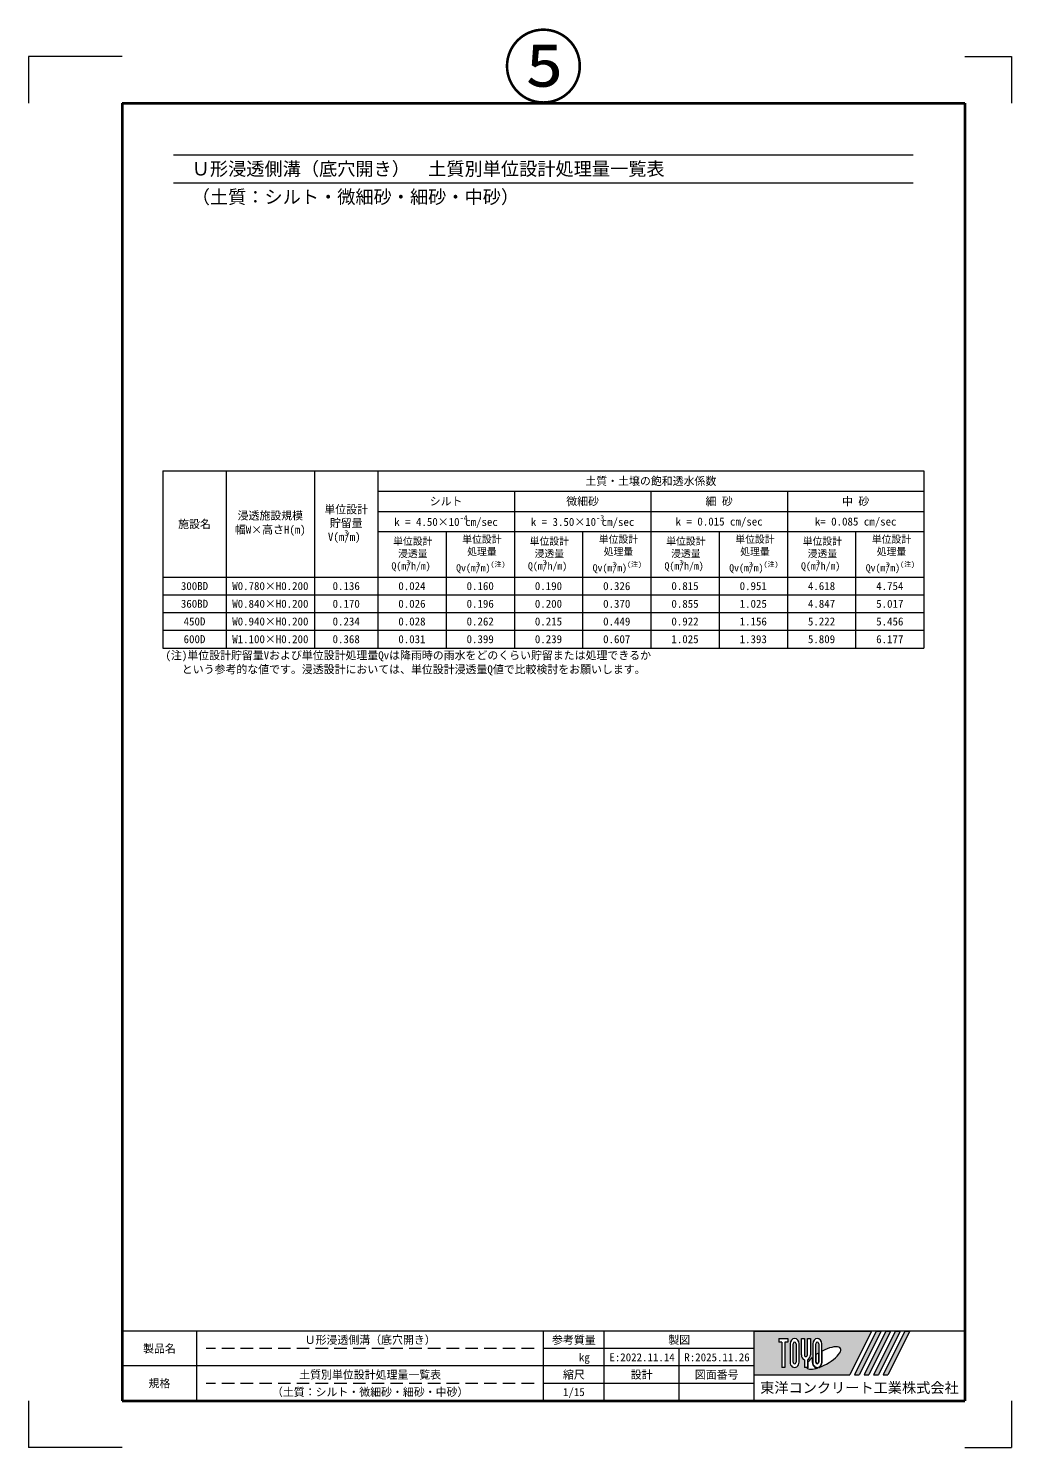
# Model space of a CAD drawing. Units: millimetres at full size; details may follow other scales. Extents: x 91602 to 111352, y 12024 to 16568.
# Drawn here: x 108202 to 111352, y 12024 to 16568 of the extents above; entities that cross this region are included whole.
import ezdxf
from ezdxf.enums import TextEntityAlignment as Align

# ---------------------------------------------------------------- set-up
doc = ezdxf.new("R2010")
doc.units = ezdxf.units.MM
doc.header["$LTSCALE"] = 20
doc.linetypes.add('USER2', pattern=[3, 2, -1])
for name, color, linetype, lineweight in [('0_2', 7, 'Continuous', 13), ('Defpoints_3', 7, 'Continuous', 13), ('図枠', 7, 'Continuous', 5), ('材料表', 7, 'Continuous', 13)]:
    doc.layers.add(name, color=color, linetype=linetype, lineweight=lineweight)
doc.layers.add('補助線', color=1, linetype='Continuous')
doc.styles.add('ＭＳ ゴシック', font='')
doc.styles.get('ＭＳ ゴシック').set_extended_font_data('MS Gothic')

msp = doc.modelspace()

# ---------------------------------------------------------------- hatches: boundary and pattern name
at = {"layer": '図枠'}
h = msp.add_hatch(color=256, dxfattribs=at)
h.paths.add_polyline_path([(110527.07, 12396.29), (110527.07, 12257.07), (110833.35, 12257.07), (110902.96, 12396.29)])
edge = h.paths.add_edge_path(flags=16)
edge.add_ellipse((110749.45, 12310.59), major_axis=(54.55, 30.53), ratio=0.3471473, start_angle=-144.31122, end_angle=72.1899, ccw=False)
edge.add_ellipse((110729.25, 12297.41), major_axis=(0, 18.56), ratio=0.8463542, start_angle=-160.70346, end_angle=-90)
edge.add_line((110744.96, 12297.41), (110744.96, 12332.79))
edge = h.paths.add_edge_path(flags=16)
edge.add_ellipse((110729.25, 12355.95), major_axis=(0, 17.13), ratio=0.8463542, start_angle=-90, end_angle=90, ccw=False)
edge.add_line((110743.75, 12355.95), (110743.75, 12297.41))
edge.add_ellipse((110729.25, 12297.41), major_axis=(0, 17.13), ratio=0.8463542, start_angle=90, end_angle=-90, ccw=False)
edge.add_line((110714.75, 12297.41), (110714.75, 12355.95))
edge = h.paths.add_edge_path(flags=16)
edge.add_line((110734.08, 12355.95), (110734.08, 12297.41))
edge.add_ellipse((110729.25, 12297.41), major_axis=(0, 5.71), ratio=0.8463542, start_angle=90, end_angle=-90, ccw=False)
edge.add_line((110724.41, 12297.41), (110724.41, 12355.95))
edge.add_ellipse((110729.25, 12355.95), major_axis=(0, 5.71), ratio=0.8463542, start_angle=-90, end_angle=90, ccw=False)
edge = h.paths.add_edge_path(flags=16)
edge.add_line((110732.87, 12326.03), (110732.87, 12297.41))
edge.add_ellipse((110729.25, 12297.41), major_axis=(0, 4.28), ratio=0.8463541, start_angle=90, end_angle=-90, ccw=False)
edge.add_line((110725.62, 12297.41), (110725.62, 12321.34))
edge.add_ellipse((110749.45, 12310.59), major_axis=(54.55, 30.53), ratio=0.3471473, start_angle=107.79174, end_angle=126.47132, ccw=False)
edge = h.paths.add_edge_path(flags=16)
edge.add_line((110707.49, 12373.09), (110707.49, 12320.61))
edge.add_ellipse((110692.99, 12320.61), major_axis=(0, 17.13), ratio=0.8463542, start_angle=-163.34117, end_angle=-90, ccw=False)
edge.add_line((110697.83, 12304.46), (110697.83, 12280.27))
edge.add_line((110697.83, 12280.27), (110688.16, 12280.27))
edge.add_line((110688.16, 12280.27), (110688.16, 12304.46))
edge.add_ellipse((110692.99, 12320.61), major_axis=(0, 17.13), ratio=0.8463542, start_angle=90, end_angle=163.34117, ccw=False)
edge.add_line((110678.49, 12320.61), (110678.49, 12373.09))
edge.add_line((110678.49, 12373.09), (110688.16, 12373.09))
edge.add_line((110688.16, 12373.09), (110688.16, 12320.61))
edge.add_ellipse((110692.99, 12320.61), major_axis=(0, 5.71), ratio=0.8463542, start_angle=90, end_angle=-90)
edge.add_line((110697.83, 12320.61), (110697.83, 12373.09))
edge.add_line((110697.83, 12373.09), (110707.49, 12373.09))
edge = h.paths.add_edge_path(flags=16)
edge.add_line((110713.54, 12312.19), (110713.54, 12297.41))
edge.add_ellipse((110729.25, 12297.41), major_axis=(0, 18.56), ratio=0.8463542, start_angle=90, end_angle=-171.54427)
edge.add_ellipse((110749.45, 12310.59), major_axis=(54.55, 30.53), ratio=0.3471473, start_angle=-178.64954, end_angle=-148.29244, ccw=False)
edge.add_line((110695.74, 12278.85), (110699.03, 12278.85))
edge.add_line((110699.03, 12278.85), (110699.03, 12296.95))
edge.add_ellipse((110749.45, 12310.59), major_axis=(54.55, 30.53), ratio=0.3471473, start_angle=148.21912, end_angle=165.90812, ccw=False)
edge = h.paths.add_edge_path(flags=16)
edge.add_ellipse((110656.74, 12355.95), major_axis=(0, 17.13), ratio=0.8463542, start_angle=-90, end_angle=90, ccw=False)
edge.add_line((110671.24, 12355.95), (110671.24, 12297.41))
edge.add_ellipse((110656.74, 12297.41), major_axis=(0, 17.13), ratio=0.8463542, start_angle=90, end_angle=-90, ccw=False)
edge.add_line((110642.24, 12297.41), (110642.24, 12355.95))
edge = h.paths.add_edge_path(flags=16)
edge.add_line((110661.57, 12355.95), (110661.57, 12297.41))
edge.add_ellipse((110656.74, 12297.41), major_axis=(0, 5.71), ratio=0.8463542, start_angle=90, end_angle=-90, ccw=False)
edge.add_line((110651.9, 12297.41), (110651.9, 12355.95))
edge.add_ellipse((110656.74, 12355.95), major_axis=(0, 5.71), ratio=0.8463542, start_angle=-90, end_angle=90, ccw=False)
h.paths.add_polyline_path([(110634.98, 12373.09), (110634.98, 12361.66), (110625.32, 12361.66), (110625.32, 12280.27), (110615.65, 12280.27), (110615.65, 12361.66), (110605.98, 12361.66), (110605.98, 12373.09)], flags=16)
for points in [[(110848.66, 12257.07), (110863.98, 12257.07), (110933.59, 12396.29), (110918.27, 12396.29)], [(110964.22, 12396.29), (110948.9, 12396.29), (110879.29, 12257.07), (110894.61, 12257.07)], [(110994.84, 12396.29), (110979.53, 12396.29), (110909.92, 12257.07), (110925.23, 12257.07)], [(111025.47, 12396.29), (111010.16, 12396.29), (110940.55, 12257.07), (110955.86, 12257.07)]]:
    msp.add_hatch(color=256, dxfattribs=at).paths.add_polyline_path(points)

# ---------------------------------------------------------------- linework, layer by layer
at = {"layer": 'Defpoints_3'}
for p, q in [((108202.07, 16478.54), (108202.07, 16328.54)), ((108502.07, 16478.54), (108202.07, 16478.54)), ((111202.07, 16478.54), (111352.07, 16478.54)), ((111352.07, 16478.54), (111352.07, 16328.54)), ((108202.07, 12173.54), (108202.07, 12023.54)), ((111352.07, 12173.54), (111352.07, 12023.54)), ((108502.07, 12023.54), (108202.07, 12023.54)), ((111202.07, 12023.54), (111352.07, 12023.54))]:
    msp.add_line(p, q, dxfattribs=at)
at = {"layer": '図枠', "lineweight": 40}
for p, q in [((108502.07, 16328.54), (111202.07, 16328.54)), ((108502.07, 16328.54), (108502.07, 12173.54)), ((111202.07, 16328.54), (111202.07, 12173.54)), ((108502.07, 12173.54), (111202.07, 12173.54))]:
    msp.add_line(p, q, dxfattribs=at)
at = {"layer": '図枠', "lineweight": 13}
for p, q in [((108667.07, 16163.54), (111037.07, 16163.54)), ((108667.07, 16073.54), (111037.07, 16073.54)), ((111202.07, 12396.29), (108502.07, 12396.29)), ((108742.07, 12173.54), (108742.07, 12396.29)), ((109852.07, 12173.54), (109852.07, 12396.29)), ((110047.07, 12173.54), (110047.07, 12396.29)), ((110527.07, 12173.54), (110527.07, 12396.29)), ((110527.07, 12340.6), (109852.07, 12340.6)), ((110287.07, 12173.54), (110287.07, 12340.6)), ((110527.07, 12284.92), (108502.07, 12284.92)), ((110527.07, 12229.23), (109852.07, 12229.23))]:
    msp.add_line(p, q, dxfattribs=at)
at = {"layer": '図枠'}
for p, q in [((110527.07, 12396.29), (110902.96, 12396.29)), ((110605.98, 12373.09), (110605.98, 12361.66)), ((110605.98, 12373.09), (110634.98, 12373.09)), ((110615.65, 12361.66), (110605.98, 12361.66)), ((110615.65, 12361.66), (110615.65, 12280.27)), ((110625.32, 12361.66), (110625.32, 12280.27)), ((110634.98, 12361.66), (110625.32, 12361.66)), ((110634.98, 12373.09), (110634.98, 12361.66)), ((110678.49, 12373.09), (110688.16, 12373.09)), ((110678.49, 12320.61), (110678.49, 12373.09)), ((110688.16, 12373.09), (110688.16, 12320.61)), ((110697.83, 12373.09), (110707.49, 12373.09)), ((110697.83, 12320.61), (110697.83, 12373.09)), ((110707.49, 12373.09), (110707.49, 12320.61)), ((110902.96, 12396.29), (110833.35, 12257.07)), ((110918.27, 12396.29), (110848.66, 12257.07)), ((110933.59, 12396.29), (110863.98, 12257.07)), ((110948.9, 12396.29), (110879.29, 12257.07)), ((110964.22, 12396.29), (110894.61, 12257.07)), ((110979.53, 12396.29), (110909.92, 12257.07)), ((110918.27, 12396.29), (110933.59, 12396.29)), ((110994.84, 12396.29), (110925.23, 12257.07)), ((111010.16, 12396.29), (110940.55, 12257.07)), ((110948.9, 12396.29), (110964.22, 12396.29)), ((111025.47, 12396.29), (110955.86, 12257.07)), ((110979.53, 12396.29), (110994.84, 12396.29)), ((111010.16, 12396.29), (111025.47, 12396.29)), ((110642.24, 12355.95), (110642.24, 12297.41)), ((110651.9, 12297.41), (110651.9, 12355.95)), ((110661.57, 12355.95), (110661.57, 12297.41)), ((110671.24, 12297.41), (110671.24, 12355.95)), ((110714.75, 12355.95), (110714.75, 12297.41)), ((110724.41, 12297.41), (110724.41, 12355.95)), ((110725.62, 12297.41), (110725.62, 12321.34)), ((110732.87, 12326.03), (110732.87, 12297.41)), ((110734.08, 12355.95), (110734.08, 12297.41)), ((110743.75, 12297.41), (110743.75, 12355.95)), ((110744.96, 12297.41), (110744.96, 12332.79)), ((110625.32, 12280.27), (110615.65, 12280.27)), ((110688.16, 12304.46), (110688.16, 12280.27)), ((110697.83, 12280.27), (110688.16, 12280.27)), ((110695.74, 12278.85), (110699.03, 12278.85)), ((110697.83, 12304.46), (110697.83, 12280.27)), ((110699.03, 12296.95), (110699.03, 12278.85)), ((110713.54, 12312.19), (110713.54, 12297.41)), ((110527.07, 12257.07), (110833.35, 12257.07)), ((110848.66, 12257.07), (110863.98, 12257.07)), ((110879.29, 12257.07), (110894.61, 12257.07)), ((110909.92, 12257.07), (110925.23, 12257.07)), ((110940.55, 12257.07), (110955.86, 12257.07))]:
    msp.add_line(p, q, dxfattribs=at)
at = {"layer": '図枠', "linetype": 'USER2', "lineweight": 9}
for p, q in [((109822.07, 12340.6), (108772.07, 12340.6)), ((109822.07, 12229.23), (108772.07, 12229.23))]:
    msp.add_line(p, q, dxfattribs=at)
at = {"layer": '図枠'}
for centre, major_axis, ratio, start_param, end_param in [((110656.74, 12355.95), (0, 17.13), 0.846354, 4.712389, 7.8539816), ((110656.74, 12355.95), (0, 5.71), 0.846354, 4.712389, 7.8539816), ((110729.25, 12355.95), (0, 17.13), 0.846354, 4.712389, 7.8539816), ((110729.25, 12355.95), (0, 5.71), 0.846354, 4.712389, 7.8539816), ((110692.99, 12320.61), (0, 17.13), 0.846354, 1.5707963, 2.8017557), ((110692.99, 12320.61), (0, 5.71), 0.846354, 1.5707963, 4.712389), ((110692.99, 12320.61), (0, 17.13), 0.846354, 3.4814296, 4.712389), ((110749.45, 12310.59), (54.55, 30.53), 0.347147, 1.6817405, 1.8219833), ((110749.45, 12310.59), (54.55, 30.53), 0.347147, 4.2621853, 7.7429163), ((110656.74, 12297.41), (0, 17.13), 0.846354, 1.5707963, 4.712389), ((110656.74, 12297.41), (0, 5.71), 0.846354, 1.5707963, 4.712389), ((110749.45, 12310.59), (54.55, 30.53), 0.347147, 3.2093975, 4.2004451), ((110749.45, 12310.59), (54.55, 30.53), 0.347147, 2.0815197, 2.5155126), ((110729.25, 12297.41), (0, 18.56), 0.846354, 1.5707963, 3.3154679), ((110729.25, 12297.41), (0, 17.13), 0.846354, 1.5707963, 4.712389), ((110729.25, 12297.41), (0, 5.71), 0.846354, 1.5707963, 4.712389), ((110729.25, 12297.41), (0, 4.28), 0.846354, 1.5707963, 4.712389), ((110729.25, 12297.41), (0, 18.56), 0.846354, 3.5338438, 4.712389)]:
    msp.add_ellipse(centre, major_axis=major_axis, ratio=ratio, start_param=start_param, end_param=end_param, dxfattribs=at)
at = {"layer": '材料表'}
for p, q in [((108633.02, 15151.02), (111071.12, 15151.02)), ((108633.02, 15151.02), (108633.02, 14584.02)), ((108835.52, 15151.02), (108835.52, 14584.02)), ((109119.02, 15151.02), (109119.02, 14584.02)), ((109321.52, 15151.02), (109321.52, 14584.02)), ((111071.12, 15151.02), (111071.12, 14584.02)), ((109321.52, 15086.22), (111071.12, 15086.22)), ((109758.92, 15086.22), (109758.92, 14584.02)), ((110196.32, 15086.22), (110196.32, 14584.02)), ((110633.72, 15086.22), (110633.72, 14584.02)), ((109321.52, 15021.42), (111071.12, 15021.42)), ((109321.52, 14956.62), (111071.12, 14956.62)), ((109540.22, 14956.62), (109540.22, 14584.02)), ((109977.62, 14956.62), (109977.62, 14584.02)), ((110415.02, 14956.62), (110415.02, 14584.02)), ((110852.42, 14956.62), (110852.42, 14584.02)), ((108633.02, 14810.82), (111071.12, 14810.82)), ((108633.02, 14754.12), (111071.12, 14754.12)), ((108633.02, 14697.42), (111071.12, 14697.42)), ((108633.02, 14640.72), (111071.12, 14640.72)), ((108633.02, 14584.02), (111071.12, 14584.02))]:
    msp.add_line(p, q, dxfattribs=at)

# ---------------------------------------------------------------- texts
at = {"layer": '0_2', "style": 'ＭＳ ゴシック'}
for s, p in [('(注)単位設計貯留量Vおよび単位設計処理量Qvは降雨時の雨水をどのくらい貯留または処理できるか', (108641.39, 14573.44)), ('   という参考的な値です。浸透設計においては、単位設計浸透量Q値で比較検討をお願いします。', (108641.39, 14528.44))]:
    msp.add_text(s, height=25.63, dxfattribs=at).set_placement(p, align=Align.TOP_LEFT)
at = {"layer": '図枠', "style": 'ＭＳ ゴシック'}
for s, height, p in [('\u3000Ｕ形浸透側溝（底穴開き）\u3000土質別単位設計処理量一覧表', 42.72, (108667.07, 16118.54)), ('\u3000（土質：シルト・微細砂・細砂・中砂）', 42.72, (108667.07, 16028.54)), ('E:2022.11.14', 25.63, (110063.45, 12312.76)), ('R:2025.11.26', 25.63, (110303.59, 12312.76))]:
    msp.add_text(s, height=height, dxfattribs=at).set_placement(p, align=Align.MIDDLE_LEFT)
for s, height, p in [('Ｕ形浸透側溝（底穴開き）', 25.63, (109297.07, 12368.45)), ('参考質量', 25.63, (109949.57, 12368.45)), ('製図', 25.63, (110287.07, 12368.45)), ('製品名', 25.63, (108622.07, 12340.6)), ('土質別単位設計処理量一覧表', 25.63, (109297.07, 12257.07)), ('縮尺', 25.63, (109949.57, 12257.07)), ('設計', 25.63, (110167.07, 12257.07)), ('図面番号', 25.63, (110407.07, 12257.07)), ('規格', 25.63, (108622.07, 12229.23)), ('東洋コンクリート工業株式会社', 33.32, (110864.57, 12215.31)), ('（土質：シルト・微細砂・細砂・中砂）', 25.63, (109297.07, 12201.38)), ('1/15', 25.63, (109949.57, 12201.38))]:
    msp.add_text(s, height=height, dxfattribs=at).set_placement(p, align=Align.MIDDLE_CENTER)
msp.add_text(' kg', height=25.63, dxfattribs=at).set_placement((110000.69, 12312.76), align=Align.MIDDLE_RIGHT)
at = {"layer": '材料表', "style": 'ＭＳ ゴシック'}
for s, p in [('土質・土壌の飽和透水係数', (110196.32, 15118.62)), ('シルト', (109540.22, 15053.82)), ('微細砂', (109977.62, 15053.82)), ('細 砂', (110415.02, 15053.82)), ('中 砂', (110852.42, 15053.82)), ('施設名', (108734.27, 14980.92)), ('k = 0.015 cm/sec', (110415.02, 14989.02)), ('k= 0.085 cm/sec', (110852.42, 14989.02)), ('300BD', (108734.27, 14782.47)), ('W0.780×H0.200', (108977.27, 14782.47)), ('0.136', (109220.27, 14782.47)), ('0.024', (109430.87, 14782.47)), ('0.160', (109649.57, 14782.47)), ('0.190', (109868.27, 14782.47)), ('0.326', (110086.97, 14782.47)), ('0.815', (110305.67, 14782.47)), ('0.951', (110524.37, 14782.47)), ('4.618', (110743.07, 14782.47)), ('4.754', (110961.77, 14782.47)), ('360BD', (108734.27, 14725.77)), ('W0.840×H0.200', (108977.27, 14725.77)), ('0.170', (109220.27, 14725.77)), ('0.026', (109430.87, 14725.77)), ('0.196', (109649.57, 14725.77)), ('0.200', (109868.27, 14725.77)), ('0.370', (110086.97, 14725.77)), ('0.855', (110305.67, 14725.77)), ('1.025', (110524.37, 14725.77)), ('4.847', (110743.07, 14725.77)), ('5.017', (110961.77, 14725.77)), ('450D', (108734.27, 14669.07)), ('W0.940×H0.200', (108977.27, 14669.07)), ('0.234', (109220.27, 14669.07)), ('0.028', (109430.87, 14669.07)), ('0.262', (109649.57, 14669.07)), ('0.215', (109868.27, 14669.07)), ('0.449', (110086.97, 14669.07)), ('0.922', (110305.67, 14669.07)), ('1.156', (110524.37, 14669.07)), ('5.222', (110743.07, 14669.07)), ('5.456', (110961.77, 14669.07)), ('600D', (108734.27, 14612.37)), ('W1.100×H0.200', (108977.27, 14612.37)), ('0.368', (109220.27, 14612.37)), ('0.031', (109430.87, 14612.37)), ('0.399', (109649.57, 14612.37)), ('0.239', (109868.27, 14612.37)), ('0.607', (110086.97, 14612.37)), ('1.025', (110305.67, 14612.37)), ('1.393', (110524.37, 14612.37)), ('5.809', (110743.07, 14612.37)), ('6.177', (110961.77, 14612.37))]:
    msp.add_text(s, height=25.63, dxfattribs=at).set_placement(p, align=Align.MIDDLE_CENTER)
for s, height, p in [('単位設計', 25.63, (109150.34, 15007.31)), ('貯留量', 25.63, (109167.82, 14963.43)), ('k = 4.50×10', 25.63, (109374.13, 14967.33)), ('-4', 17.94, (109583.92, 14986.23)), (' cm/sec', 25.63, (109583.92, 14967.33)), ('k = 3.50×10', 25.63, (109811.53, 14967.33)), ('-3', 17.94, (110021.32, 14986.23)), (' cm/sec', 25.63, (110021.32, 14967.33)), ('V(m', 25.63, (109161.7, 14919.56)), ('3', 17.94, (109214.15, 14938.46)), ('/m)', 25.63, (109214.15, 14919.56)), ('単位設計', 23.07, (109370.69, 14907.47)), ('単位設計', 23.07, (109592.14, 14913.76)), ('処理量', 23.07, (109607.87, 14874.28)), ('単位設計', 23.07, (109808.09, 14907.47)), ('単位設計', 23.07, (110029.54, 14913.76)), ('処理量', 23.07, (110045.27, 14874.28)), ('単位設計', 23.07, (110245.49, 14907.47)), ('単位設計', 23.07, (110466.94, 14913.76)), ('処理量', 23.07, (110482.67, 14874.28)), ('単位設計', 23.07, (110682.89, 14907.47)), ('単位設計', 23.07, (110904.34, 14913.76)), ('処理量', 23.07, (110920.07, 14874.28)), ('浸透量', 23.07, (109386.42, 14867.98)), ('3', 16.15, (109412.38, 14845.51)), ('(注)', 16.15, (109682.61, 14839.21)), ('浸透量', 23.07, (109823.82, 14867.98)), ('3', 16.15, (109849.78, 14845.51)), ('(注)', 16.15, (110120.01, 14839.21)), ('浸透量', 23.07, (110261.22, 14867.98)), ('3', 16.15, (110287.18, 14845.51)), ('(注)', 16.15, (110557.41, 14839.21)), ('浸透量', 23.07, (110698.62, 14867.98)), ('3', 16.15, (110724.58, 14845.51)), ('(注)', 16.15, (110994.81, 14839.21)), ('Q(m', 23.07, (109365.18, 14828.5)), ('/h/m)', 23.07, (109412.38, 14828.5)), ('Qv(m', 23.07, (109572.47, 14822.2)), ('3', 16.15, (109635.41, 14839.21)), ('/m)', 23.07, (109635.41, 14822.2)), ('Q(m', 23.07, (109802.58, 14828.5)), ('/h/m)', 23.07, (109849.78, 14828.5)), ('Qv(m', 23.07, (110009.87, 14822.2)), ('3', 16.15, (110072.81, 14839.21)), ('/m)', 23.07, (110072.81, 14822.2)), ('Q(m', 23.07, (110239.98, 14828.5)), ('/h/m)', 23.07, (110287.18, 14828.5)), ('Qv(m', 23.07, (110447.27, 14822.2)), ('3', 16.15, (110510.21, 14839.21)), ('/m)', 23.07, (110510.21, 14822.2)), ('Q(m', 23.07, (110677.38, 14828.5)), ('/h/m)', 23.07, (110724.58, 14828.5)), ('Qv(m', 23.07, (110884.67, 14822.2)), ('3', 16.15, (110947.61, 14839.21)), ('/m)', 23.07, (110947.61, 14822.2))]:
    msp.add_text(s, height=height, dxfattribs=at).set_placement(p, align=Align.BOTTOM_LEFT)
for s, p in [('浸透施設規模', (108872.37, 15020.9)), ('幅W×高さH(m)', (108863.63, 14975.9))]:
    msp.add_text(s, height=25.63, dxfattribs=at).set_placement(p, align=Align.TOP_LEFT)
at = {"layer": '補助線', "style": 'ＭＳ ゴシック'}
msp.add_text('⑤', height=189.9, dxfattribs=at).set_placement((109852.07, 16292.12), align=Align.BOTTOM_CENTER)

doc.saveas('drawing.dxf')
